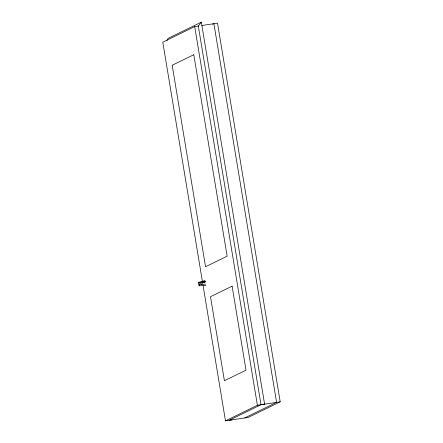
<?xml version="1.0" encoding="UTF-8"?>
<svg xmlns="http://www.w3.org/2000/svg" width="443" height="443" viewBox="0 0 443 443"><rect width="100%" height="100%" fill="white"/><g stroke="black" fill="none" stroke-linecap="round" stroke-linejoin="round"><path stroke-width="0.66" d="M204.539 280.917L198.63 282.357L198.757 285.087L199.2 285.807L205.967 285.392M199.2 285.807L199.821 283.642L202.861 282.152L205.187 281.803L205.026 280.834L202.722 281.294L199.073 283.071L198.63 282.357M201.731 284.533L202.141 283.287L205.187 281.803M167 40.529L168.174 38.347L201.349 22.15L264.56 403.977L263.928 404.282M201.349 22.15L198.32 26.043L261.01 404.725L229.103 420.302L232.016 419.859M198.73 25.976L194.704 26.586L162.791 42.168L202.44 281.659M212.673 24.282L213.897 23.684L276.593 402.371L244.68 417.948M203.115 285.752L225.481 420.85L257.394 405.273L280.209 401.823L217.519 23.136L201.903 25.5M280.209 401.823L248.296 417.4L225.481 420.85M261.01 404.725L264.56 403.977M203.331 282.213L205.253 281.826M199.356 284.794L205.624 284.096M194.704 26.586L257.394 405.273M202.722 281.294L202.861 282.152M193.785 54.716L172.189 65.259L205.535 266.714L227.137 256.165L193.785 54.716M232.104 286.167L210.503 296.71L224.413 380.736L246.015 370.187L232.104 286.167"/></g></svg>
